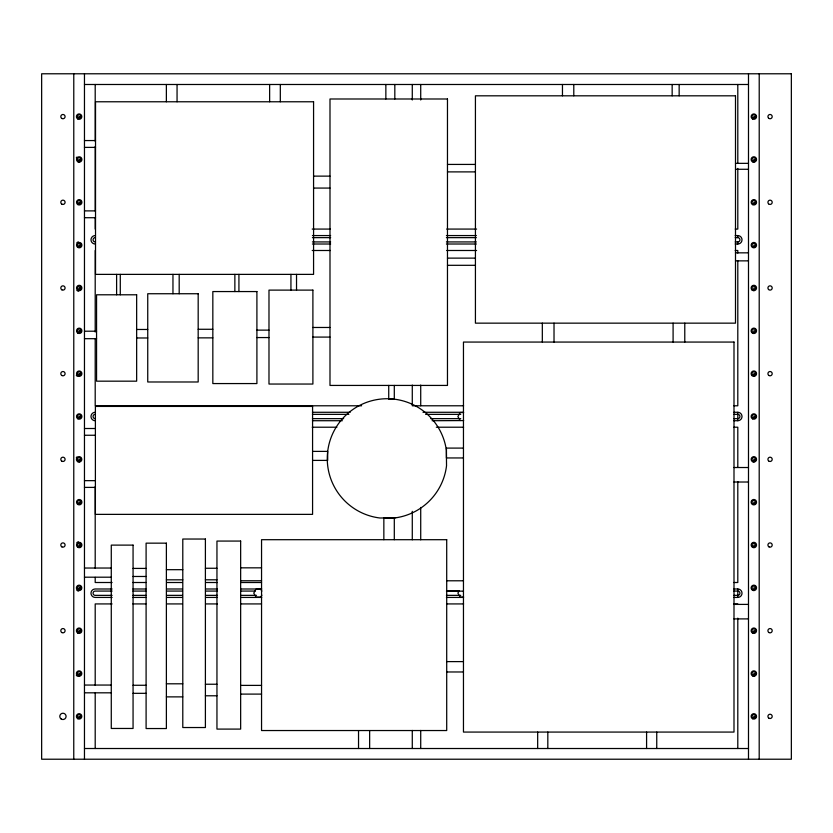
<?xml version="1.0" encoding="UTF-8"?>
<svg xmlns="http://www.w3.org/2000/svg" width="833" height="833" viewBox="0 0 833 833"><rect width="100%" height="100%" fill="white"/><g stroke="black" fill="none" stroke-linecap="round" stroke-linejoin="round"><path stroke-width="1.25" d="M261.854 595.147L260.698 597.146L256.064 597.146L253.742 593.138L256.064 589.118L260.698 589.118L261.854 591.128M459.025 591.128L457.869 593.138L460.18 597.146L463.658 597.146M84.466 84.487L748.492 84.487M79.229 116.62L81.072 116.62A1.843 1.843 0 0 1 78.302 118.213A1.843 1.843 0 0 1 78.302 115.027A1.843 1.843 0 0 1 81.072 116.62M755.708 116.62A1.843 1.843 0 0 1 752.949 118.213A1.843 1.843 0 0 1 752.949 115.027A1.843 1.843 0 0 1 755.708 116.62L753.865 116.62L753.865 118.421M84.466 140.558L95.524 140.558M84.466 147.389L95.524 147.389M79.229 159.457L81.072 159.457A1.843 1.843 0 0 0 78.302 157.864A1.843 1.843 0 0 0 78.302 161.05A1.843 1.843 0 0 0 81.072 159.457M755.708 159.457A1.843 1.843 0 0 1 752.949 161.05A1.843 1.843 0 0 1 752.949 157.864A1.843 1.843 0 0 1 755.708 159.457L753.865 159.457L753.865 162.154M735.497 163.351L748.492 163.351M447.467 164.424L475.424 164.424M735.497 169.276L748.492 169.276M447.467 171.89L475.424 171.89M313.572 176.127L329.993 176.127M313.572 188.071L329.993 188.071M79.229 202.304L81.072 202.304A1.843 1.843 0 0 0 78.302 200.701A1.843 1.843 0 0 0 78.302 203.898A1.843 1.843 0 0 0 81.072 202.304M755.708 202.304A1.843 1.843 0 0 1 752.949 203.898A1.843 1.843 0 0 1 752.949 200.701A1.843 1.843 0 0 1 755.708 202.304L753.865 202.304L753.844 204.095M84.466 210.884L95.524 210.884M84.466 217.715L95.524 217.715M312.219 229.075L330.409 229.075M446.707 229.075L476.601 229.075M735.206 229.075L737.799 229.075L737.799 168.401M312.437 235.572L330.649 235.572M446.415 235.572L476.341 235.572M735.195 235.572L737.799 235.572A4.217 4.217 0 0 1 742.016 239.789A4.217 4.217 0 0 1 737.799 244.007L735.195 244.007M312.437 237.644L330.649 237.644M446.415 237.644L476.341 237.644M735.195 237.644L737.799 237.644A2.145 2.145 0 0 1 739.943 239.789A2.145 2.145 0 0 1 737.799 241.924L735.195 241.924M312.437 241.924L330.649 241.924M446.415 241.924L476.341 241.924M312.437 244.007L330.649 244.007M446.415 244.007L476.341 244.007M79.229 245.141L81.072 245.141A1.843 1.843 0 0 0 78.302 243.548A1.843 1.843 0 0 0 78.302 246.735A1.843 1.843 0 0 0 81.072 245.141M755.708 245.141A1.843 1.843 0 0 1 752.949 246.735A1.843 1.843 0 0 1 752.949 243.548A1.843 1.843 0 0 1 755.708 245.141L753.865 245.141L753.865 246.943M312.219 250.494L330.409 250.494M446.707 250.494L476.601 250.494M735.206 250.494L737.799 250.494L737.799 253.086M735.497 252.836L748.492 252.836M447.467 258.126L475.424 258.126M735.497 260.864L748.492 260.864M447.467 265.31L475.424 265.31M79.229 287.979L81.072 287.979A1.843 1.843 0 0 1 78.302 289.572A1.843 1.843 0 0 1 78.302 286.385A1.843 1.843 0 0 1 81.072 287.979M755.708 287.979A1.843 1.843 0 0 1 752.949 289.572A1.843 1.843 0 0 1 752.949 286.385A1.843 1.843 0 0 1 755.708 287.979L753.865 287.979L753.844 290.675M312.896 327.473L329.993 327.473M198.181 329.274L212.832 329.274M136.654 329.472L147.743 329.472M256.908 330.128L268.986 330.128M79.229 330.816L81.072 330.816A1.843 1.843 0 0 1 78.302 332.419A1.843 1.843 0 0 1 78.302 329.222A1.843 1.843 0 0 1 81.072 330.816M755.708 330.816A1.843 1.843 0 0 1 752.949 332.419A1.843 1.843 0 0 1 752.949 329.222A1.843 1.843 0 0 1 755.708 330.816L753.865 330.816L753.844 332.617M84.466 331.211L96.555 331.211M312.896 337.084L329.993 337.084M256.908 337.563L268.986 337.563M198.181 337.865L212.832 337.865M136.654 337.979L147.743 337.979M84.466 338.687L96.555 338.687M79.229 373.663L81.072 373.663A1.843 1.843 0 0 0 78.302 372.07A1.843 1.843 0 0 0 78.302 375.256A1.843 1.843 0 0 0 81.072 373.663M755.708 373.663A1.843 1.843 0 0 1 752.949 375.256A1.843 1.843 0 0 1 752.949 372.07A1.843 1.843 0 0 1 755.708 373.663L753.865 373.663L753.865 376.36M361.605 405.786L95.201 405.786L95.201 338.5M463.596 405.786L412.283 405.786L412.283 385.085M733.904 405.786L737.799 405.786L737.799 260.844M312.437 412.283L350.162 412.283M423.008 412.283L463.325 412.283M733.894 412.283L737.799 412.283A4.217 4.217 0 0 1 742.016 416.5A4.217 4.217 0 0 1 737.799 420.717L733.894 420.717M463.658 412.533L460.18 412.533L457.869 416.552L460.18 420.571M312.437 414.355L348.86 414.355M425.601 414.355L460.732 414.355M733.894 414.355L737.799 414.355A2.145 2.145 0 0 1 739.943 416.5A2.145 2.145 0 0 1 737.799 418.645L733.894 418.645M79.229 416.5L81.072 416.5A1.843 1.843 0 0 0 78.302 414.907A1.843 1.843 0 0 0 78.302 418.093A1.843 1.843 0 0 0 81.072 416.5M755.708 416.5A1.843 1.843 0 0 1 752.949 418.093A1.843 1.843 0 0 1 752.949 414.907A1.843 1.843 0 0 1 755.708 416.5L753.865 416.5L753.865 418.301M312.437 418.645L343.654 418.645M430.807 418.645L460.732 418.645M312.437 420.717L342.353 420.717M432.108 420.717L463.658 420.571M312.219 427.214L336.907 427.214M436.315 427.214L463.596 427.214M733.904 427.214L737.799 427.214L737.799 467.323M84.466 428.506L95.389 428.506M84.466 435.253L95.389 435.253M463.46 448.092L446.446 448.092L446.446 457.952L463.46 457.952M312.573 451.392L327.692 451.392L327.692 460.399L312.573 460.399M79.229 459.337L81.072 459.337A1.843 1.843 0 0 0 78.302 457.744A1.843 1.843 0 0 0 78.302 460.93A1.843 1.843 0 0 0 81.072 459.337M755.708 459.337A1.843 1.843 0 0 1 752.949 460.93A1.843 1.843 0 0 1 752.949 457.744A1.843 1.843 0 0 1 755.708 459.337L753.865 459.337L753.865 462.034M733.998 467.521L748.492 467.521M84.466 480.651L95.389 480.651M733.998 482.015L748.492 482.015M84.466 487.399L95.389 487.399M79.229 502.184L81.072 502.184A1.843 1.843 0 0 1 78.302 503.778A1.843 1.843 0 0 1 78.302 500.581A1.843 1.843 0 0 1 81.072 502.184M755.708 502.184A1.843 1.843 0 0 1 752.949 503.778A1.843 1.843 0 0 1 752.949 500.581A1.843 1.843 0 0 1 755.708 502.184L753.865 502.184L753.865 503.975M79.229 545.021L81.072 545.021A1.843 1.843 0 0 1 78.302 546.615A1.843 1.843 0 0 1 78.302 543.428A1.843 1.843 0 0 1 81.072 545.021M755.708 545.021L753.865 545.021L753.844 546.823M240.654 567.835L261.552 567.835M84.466 568.033L111.278 568.033M205.397 568.262L216.955 568.262M133.061 568.418L146.098 568.418M166.381 569.689L182.791 569.689M133.061 576.478L146.098 576.478M84.466 577.196L111.278 577.196M166.381 579.83L182.791 579.83M205.397 579.81L216.955 579.81M240.654 580.757L261.552 580.757M446.707 580.788L463.46 580.788M112.091 582.506L95.201 582.506L95.201 577.331M132.884 582.506L145.879 582.506M166.673 582.506L182.271 582.506M205.657 582.506L217.351 582.506M240.747 582.506L261.541 582.506M733.904 582.506L737.799 582.506L737.799 481.568M79.229 587.859L81.072 587.859M755.708 587.859A1.843 1.843 0 0 1 752.949 589.452A1.843 1.843 0 0 1 752.949 586.265A1.843 1.843 0 0 1 755.708 587.859L753.865 587.859L753.844 590.555M112.111 588.993L95.201 588.993A4.217 4.217 0 0 0 90.984 593.211A4.217 4.217 0 0 0 95.201 597.428L112.111 597.428M132.926 588.993L145.931 588.993M166.746 588.993L182.354 588.993M205.772 588.993L217.475 588.993M240.893 588.993L261.708 588.993M733.894 588.993L737.799 588.993A4.217 4.217 0 0 1 742.016 593.211A4.217 4.217 0 0 1 737.799 597.428L733.894 597.428M112.111 591.076L95.201 591.076A2.145 2.145 0 0 0 93.057 593.211A2.145 2.145 0 0 0 95.201 595.356L112.111 595.356M132.926 591.076L145.931 591.076M166.746 591.076L182.354 591.076M205.772 591.076L217.475 591.076M240.893 591.076L255.2 591.076M446.415 591.076L459.431 591.076M733.894 591.076L737.799 591.076A2.145 2.145 0 0 1 739.943 593.211A2.145 2.145 0 0 1 737.799 595.356L733.894 595.356M446.707 591.149L463.46 591.149M132.926 595.356L145.931 595.356M166.746 595.356L182.354 595.356M205.772 595.356L217.475 595.356M240.893 595.356L256.502 595.356M446.415 595.356L460.732 595.356M132.926 597.428L145.931 597.428M166.746 597.428L182.354 597.428M205.772 597.428L217.475 597.428M240.893 597.428L261.708 597.428M446.415 597.428L463.325 597.428M112.091 603.925L95.201 603.925L95.201 685.257M132.884 603.925L145.879 603.925M166.673 603.925L182.271 603.925M205.657 603.925L217.351 603.925M240.747 603.925L261.541 603.925M446.707 603.925L463.596 603.925M733.904 603.925L737.799 603.925M733.998 604.404L748.492 604.404M733.998 618.898L748.492 618.898M79.229 630.696L81.072 630.696M755.708 630.696A1.843 1.843 0 0 1 752.949 632.299A1.843 1.843 0 0 1 752.949 629.102A1.843 1.843 0 0 1 755.708 630.696L753.865 630.696L753.844 632.497M446.707 661.61L463.46 661.61M446.707 671.971L463.46 671.971M79.229 673.543L81.072 673.543A1.843 1.843 0 0 1 78.302 675.136A1.843 1.843 0 0 1 78.302 671.95A1.843 1.843 0 0 1 81.072 673.543M755.708 673.543A1.843 1.843 0 0 1 752.949 675.136A1.843 1.843 0 0 1 752.949 671.95A1.843 1.843 0 0 1 755.708 673.543L753.865 673.543L753.844 676.24M166.381 683.799L182.791 683.799M205.397 684.237L216.955 684.237M84.466 685.049L111.278 685.049M133.061 685.267L146.098 685.267M240.654 685.392L261.552 685.392M84.466 692.817L111.278 692.817M133.061 693.327L146.098 693.327M240.654 694.097L261.552 694.097M205.397 695.784L216.955 695.784M166.381 696.877L182.791 696.877M79.229 716.38L81.072 716.38M755.708 716.38A1.843 1.843 0 0 1 752.949 717.973A1.843 1.843 0 0 1 752.949 714.787A1.843 1.843 0 0 1 755.708 716.38L753.865 716.38L753.865 718.181M84.466 748.513L748.492 748.513M759.217 73.783L759.196 759.217M748.492 73.783L748.492 759.217M737.799 84.487L737.799 163.237M737.799 235.572L737.799 237.644M737.799 241.924L737.799 244.007M737.799 412.283L737.799 420.717M737.799 588.993L737.799 591.076M737.799 591.409L737.799 597.428M737.799 618.128L737.799 748.513M684.778 323.152L684.778 342.061M679.155 84.487L679.155 95.816M673.095 323.152L673.095 342.061M672.158 84.487L672.158 95.816M656.748 732.072L656.748 748.513M646.585 732.072L646.585 748.513M573.791 84.487L573.791 95.816M562.462 84.487L562.462 95.816M554.018 323.152L554.018 342.061M547.822 732.072L547.822 748.513M542.325 323.152L542.325 342.061M537.67 732.072L537.67 748.513M420.717 84.487L420.717 99.981M420.717 385.085L420.717 405.786M420.717 507.443L420.717 539.794M420.717 730.437L420.717 748.513M412.283 84.487L412.283 99.981M412.283 511.327L412.283 539.794M412.283 730.437L412.283 748.513M394.821 84.487L394.821 98.992M394.301 385.429L394.301 399.163L388.73 399.163L388.73 385.429M394.301 539.701L394.301 517.959L383.846 517.959L383.846 539.701M385.856 84.487L385.856 98.992M369.644 730.541L369.644 748.513M358.534 730.541L358.534 748.513M296.527 274.38L296.527 290.113M290.936 274.38L290.936 290.113M280.315 84.487L280.315 101.772M269.632 84.487L269.632 101.772M238.925 274.38L238.925 291.56M234.864 274.38L234.864 291.56M179.189 274.38L179.189 293.737M177.054 84.487L177.054 101.772M172.962 274.38L172.962 293.737M166.371 84.487L166.371 101.772M120.285 274.38L120.285 294.788M116.61 274.38L116.61 294.788M95.201 84.487L95.201 141.287M95.201 146.452L95.201 210.999M95.201 217.455L95.201 229.075M95.201 250.494L95.201 332.023M95.201 486.743L95.201 568.273M95.201 693.004L95.201 748.513M84.466 73.783L84.466 759.217M79.114 116.62L79.135 118.421M79.135 159.457L79.114 162.154M79.114 202.304L79.135 204.095M79.114 245.141L79.135 246.943M79.135 287.979L79.114 290.675M79.114 330.816L79.135 332.617M79.135 373.663L79.114 376.36M79.114 416.5L79.135 418.301M79.114 459.337L79.135 462.034M79.114 502.184L79.135 503.975M79.135 545.021L79.114 546.823M79.114 587.859L79.135 590.555M79.114 630.696L79.135 632.497M79.135 673.543L79.114 676.24M79.114 716.38L79.135 718.181M73.783 73.783L73.762 759.217M95.201 241.924A2.145 2.145 0 0 1 93.057 239.789A2.145 2.145 0 0 1 95.201 237.644M95.201 418.645A2.145 2.145 0 0 1 93.057 416.5A2.145 2.145 0 0 1 95.201 414.355M95.201 244.007A4.217 4.217 0 0 1 90.984 239.789A4.217 4.217 0 0 1 95.201 235.572M95.201 420.717A4.217 4.217 0 0 1 90.984 416.5A4.217 4.217 0 0 1 95.201 412.283M76.865 675.907A3.342 3.342 0 0 1 76.334 675.209M78.364 591.086A3.342 3.342 0 0 1 76.865 590.222M76.865 542.658A3.342 3.342 0 0 1 78.364 541.794M76.334 457.671A3.342 3.342 0 0 1 76.865 456.973M76.865 242.778A3.342 3.342 0 0 1 78.364 241.914M78.364 291.206A3.342 3.342 0 0 1 76.865 290.342M76.865 376.027A3.342 3.342 0 0 1 76.334 375.329M76.334 157.791A3.342 3.342 0 0 1 76.865 157.093M395.55 517.834L379.921 518.001A59.851 59.851 0 0 1 327.296 456.599A59.851 59.851 0 0 1 383.867 398.82A59.851 59.851 0 0 1 446.363 450.143L446.53 465.772A59.851 59.851 0 0 1 395.55 517.834M791.35 73.783L41.65 73.783L41.65 759.217L791.35 759.217L791.35 73.783M735.497 95.816L475.424 95.816L475.424 323.152L735.497 323.152L735.497 95.816M447.467 98.992L329.993 98.992L329.993 385.429L447.467 385.429L447.467 98.992M313.572 101.772L95.524 101.772L95.524 274.38L313.572 274.38L313.572 101.772M312.896 290.113L268.986 290.113L268.986 384.044L312.896 384.044L312.896 290.113M256.908 291.56L212.832 291.56L212.832 383.565L256.908 383.565L256.908 291.56M198.181 293.737L147.743 293.737L147.743 381.983L198.181 381.983L198.181 293.737M136.654 294.788L96.555 294.788L96.555 381.17L136.654 381.17L136.654 294.788M733.998 342.061L463.46 342.061L463.46 732.072L733.998 732.072L733.998 342.061M312.573 406.421L95.389 406.421L95.389 514.367L312.573 514.367L312.573 406.421M205.397 539.034L182.791 539.034L182.791 727.532L205.397 727.532L205.397 539.034M446.707 539.701L261.552 539.701L261.552 730.541L446.707 730.541L446.707 539.701M240.654 541.065L216.955 541.065L216.955 729.094L240.654 729.094L240.654 541.065M166.381 543.158L146.098 543.158L146.098 728.542L166.381 728.542L166.381 543.158M133.061 545.115L111.278 545.115L111.278 728.459L133.061 728.459L133.061 545.115M77.885 333.138A2.676 2.676 0 0 0 81.905 330.816A2.676 2.676 0 0 0 77.885 328.504A2.676 2.676 0 0 0 77.885 333.138M77.885 204.616A2.676 2.676 0 0 0 81.905 202.304A2.676 2.676 0 0 0 77.885 199.982A2.676 2.676 0 0 0 77.885 204.616M77.885 161.779A2.676 2.676 0 0 0 81.905 159.457A2.676 2.676 0 0 0 77.885 157.145A2.676 2.676 0 0 0 77.885 161.779M77.761 675.875A2.697 2.697 0 0 0 81.811 673.543A2.697 2.697 0 0 0 77.761 671.2A2.697 2.697 0 0 0 77.761 675.875M77.761 633.038A2.697 2.697 0 0 0 81.811 630.696A2.697 2.697 0 0 0 77.761 628.363A2.697 2.697 0 0 0 77.761 633.038M752.522 461.659A2.676 2.676 0 0 0 756.541 459.337A2.676 2.676 0 0 0 752.522 457.025A2.676 2.676 0 0 0 752.522 461.659M752.491 675.875A2.697 2.697 0 0 0 756.541 673.543A2.697 2.697 0 0 0 752.491 671.2A2.697 2.697 0 0 0 752.491 675.875M752.491 161.8A2.697 2.697 0 0 0 756.541 159.457A2.697 2.697 0 0 0 752.491 157.125A2.697 2.697 0 0 0 752.491 161.8M77.885 504.496A2.676 2.676 0 0 0 81.905 502.184A2.676 2.676 0 0 0 77.885 499.862A2.676 2.676 0 0 0 77.885 504.496M77.885 375.975A2.676 2.676 0 0 0 81.905 373.663A2.676 2.676 0 0 0 77.885 371.341A2.676 2.676 0 0 0 77.885 375.975M751.939 375.568A2.697 2.697 0 0 0 756.447 374.361A2.697 2.697 0 0 0 753.147 371.049A2.697 2.697 0 0 0 751.939 375.568M77.761 461.68A2.697 2.697 0 0 0 81.811 459.337A2.697 2.697 0 0 0 77.761 457.005A2.697 2.697 0 0 0 77.761 461.68M61.871 118.473A2.145 2.145 0 0 0 65.089 116.62A2.145 2.145 0 0 0 61.871 114.767A2.145 2.145 0 0 0 61.871 118.473M61.871 461.19A2.145 2.145 0 0 0 65.089 459.337A2.145 2.145 0 0 0 61.871 457.484A2.145 2.145 0 0 0 61.871 461.19M61.871 289.832A2.145 2.145 0 0 0 65.089 287.979A2.145 2.145 0 0 0 61.871 286.125A2.145 2.145 0 0 0 61.871 289.832M61.871 204.158A2.145 2.145 0 0 0 65.089 202.304A2.145 2.145 0 0 0 61.871 200.441A2.145 2.145 0 0 0 61.871 204.158M61.871 632.559A2.145 2.145 0 0 0 65.089 630.696A2.145 2.145 0 0 0 61.871 628.842A2.145 2.145 0 0 0 61.871 632.559M61.871 546.875A2.145 2.145 0 0 0 65.089 545.021A2.145 2.145 0 0 0 61.871 543.168A2.145 2.145 0 0 0 61.871 546.875M61.048 718.9A3.145 3.145 0 0 0 66.067 716.755A3.145 3.145 0 0 0 61.704 713.485A3.145 3.145 0 0 0 61.048 718.9M61.871 375.516A2.145 2.145 0 0 0 65.089 373.663A2.145 2.145 0 0 0 61.871 371.81A2.145 2.145 0 0 0 61.871 375.516M768.984 718.233A2.145 2.145 0 0 0 772.201 716.38A2.145 2.145 0 0 0 768.984 714.527A2.145 2.145 0 0 0 768.984 718.233M768.984 632.559A2.145 2.145 0 0 0 772.201 630.696A2.145 2.145 0 0 0 768.984 628.842A2.145 2.145 0 0 0 768.984 632.559M768.984 546.875A2.145 2.145 0 0 0 772.201 545.021A2.145 2.145 0 0 0 768.984 543.168A2.145 2.145 0 0 0 768.984 546.875M768.547 460.857A2.145 2.145 0 0 0 772.129 459.899A2.145 2.145 0 0 0 769.505 457.275A2.145 2.145 0 0 0 768.547 460.857M768.547 118.13A2.145 2.145 0 0 0 772.129 117.172A2.145 2.145 0 0 0 769.505 114.548A2.145 2.145 0 0 0 768.547 118.13M768.547 203.814A2.145 2.145 0 0 0 772.129 202.856A2.145 2.145 0 0 0 769.505 200.232A2.145 2.145 0 0 0 768.547 203.814M768.547 289.499A2.145 2.145 0 0 0 772.129 288.53A2.145 2.145 0 0 0 769.505 285.906A2.145 2.145 0 0 0 768.547 289.499M768.984 375.516A2.145 2.145 0 0 0 772.201 373.663A2.145 2.145 0 0 0 768.984 371.81A2.145 2.145 0 0 0 768.984 375.516M77.885 418.822A2.676 2.676 0 0 0 81.905 416.5A2.676 2.676 0 0 0 77.885 414.178A2.676 2.676 0 0 0 77.885 418.822M77.885 290.3A2.676 2.676 0 0 0 81.905 287.979A2.676 2.676 0 0 0 77.885 285.657A2.676 2.676 0 0 0 77.885 290.3M77.761 590.201A2.697 2.697 0 0 0 81.811 587.859A2.697 2.697 0 0 0 77.761 585.526A2.697 2.697 0 0 0 77.761 590.201M77.885 247.463A2.676 2.676 0 0 0 81.905 245.141A2.676 2.676 0 0 0 77.885 242.819A2.676 2.676 0 0 0 77.885 247.463M77.885 547.343A2.676 2.676 0 0 0 81.905 545.021A2.676 2.676 0 0 0 77.885 542.7A2.676 2.676 0 0 0 77.885 547.343M77.761 118.952A2.697 2.697 0 0 0 81.811 116.62A2.697 2.697 0 0 0 77.761 114.288A2.697 2.697 0 0 0 77.761 118.952M752.522 204.616A2.676 2.676 0 0 0 756.541 202.304A2.676 2.676 0 0 0 752.522 199.982A2.676 2.676 0 0 0 752.522 204.616M752.522 247.463A2.676 2.676 0 0 0 756.541 245.141A2.676 2.676 0 0 0 752.522 242.819A2.676 2.676 0 0 0 752.522 247.463M751.939 289.884A2.697 2.697 0 0 0 756.447 288.676A2.697 2.697 0 0 0 753.147 285.375A2.697 2.697 0 0 0 751.939 289.884M752.491 418.832A2.697 2.697 0 0 0 756.541 416.5A2.697 2.697 0 0 0 752.491 414.168A2.697 2.697 0 0 0 752.491 418.832M77.761 718.712A2.697 2.697 0 0 0 81.811 716.38A2.697 2.697 0 0 0 77.761 714.048A2.697 2.697 0 0 0 77.761 718.712M752.491 504.517A2.697 2.697 0 0 0 756.541 502.184A2.697 2.697 0 0 0 752.491 499.842A2.697 2.697 0 0 0 752.491 504.517M752.491 333.158A2.697 2.697 0 0 0 756.541 330.816A2.697 2.697 0 0 0 752.491 328.483A2.697 2.697 0 0 0 752.491 333.158M752.522 547.343A2.676 2.676 0 0 0 756.541 545.021A2.676 2.676 0 0 0 752.522 542.7A2.676 2.676 0 0 0 752.522 547.343M752.491 590.201A2.697 2.697 0 0 0 756.541 587.859A2.697 2.697 0 0 0 752.491 585.526A2.697 2.697 0 0 0 752.491 590.201M752.491 633.038A2.697 2.697 0 0 0 756.541 630.696A2.697 2.697 0 0 0 752.491 628.363A2.697 2.697 0 0 0 752.491 633.038M752.491 718.712A2.697 2.697 0 0 0 756.541 716.38A2.697 2.697 0 0 0 752.491 714.048A2.697 2.697 0 0 0 752.491 718.712M752.522 118.942A2.676 2.676 0 0 0 756.541 116.62A2.676 2.676 0 0 0 752.522 114.298A2.676 2.676 0 0 0 752.522 118.942M77.927 632.008A1.843 1.843 0 0 0 81.009 631.175A1.843 1.843 0 0 0 78.75 628.925A1.843 1.843 0 0 0 77.927 632.008M77.927 589.16A1.843 1.843 0 0 0 81.009 588.337A1.843 1.843 0 0 0 78.75 586.078A1.843 1.843 0 0 0 77.927 589.16M77.927 717.682A1.843 1.843 0 0 0 81.009 716.859A1.843 1.843 0 0 0 78.75 714.599A1.843 1.843 0 0 0 77.927 717.682M752.563 546.323A1.843 1.843 0 0 0 755.646 545.5A1.843 1.843 0 0 0 753.386 543.241A1.843 1.843 0 0 0 752.563 546.323"/></g></svg>
